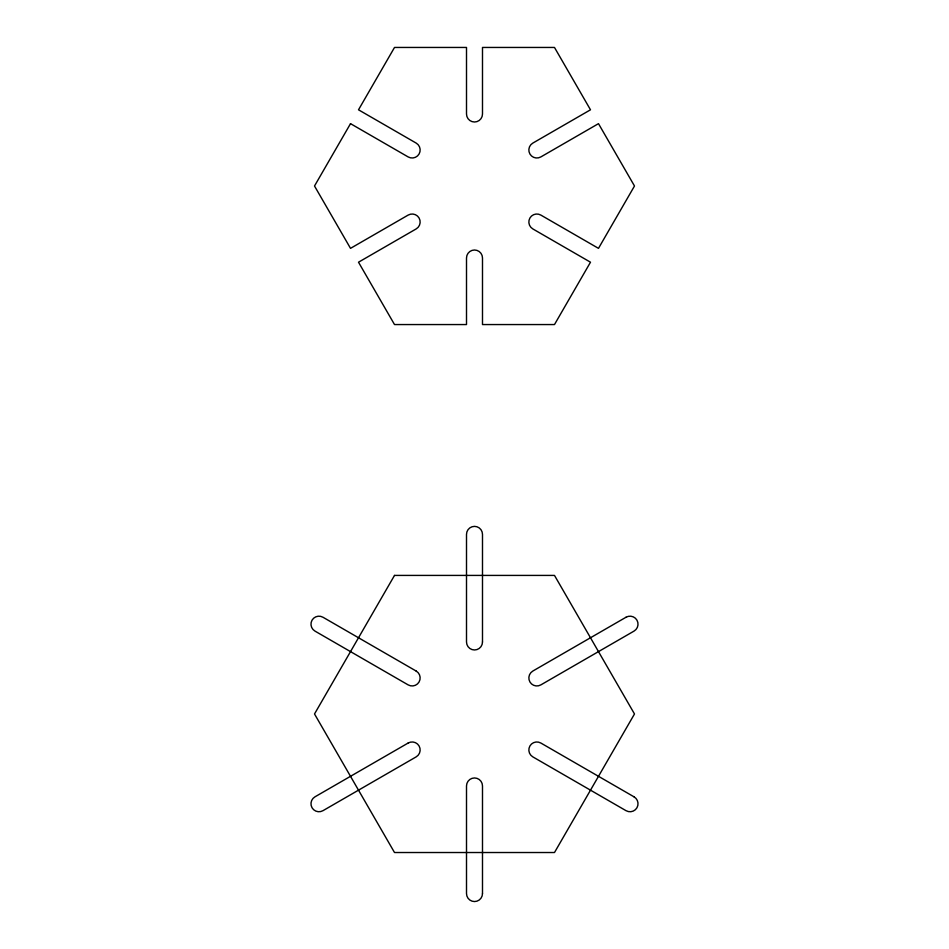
<?xml version="1.0" encoding="UTF-8"?>
<svg xmlns="http://www.w3.org/2000/svg" width="949" height="949" viewBox="0 0 949 949"><rect width="100%" height="100%" fill="white"/><g stroke="black" fill="none" stroke-linecap="round" stroke-linejoin="round"><path stroke-width="1.42" d="M350.513 123.655L314.51 186.004L350.513 248.353L408.153 215.079A7.995 7.995 0 0 1 419.078 217.997A7.995 7.995 0 0 1 416.148 228.934L358.508 262.209L394.511 324.558L466.505 324.558L466.505 257.998A7.995 7.995 0 0 1 474.5 250.002A7.995 7.995 0 0 1 482.495 257.998L482.495 324.558L554.489 324.558L590.492 262.209L532.852 228.934A7.995 7.995 0 0 1 529.922 217.997A7.995 7.995 0 0 1 540.847 215.079L598.487 248.353L634.49 186.004L598.487 123.655L540.847 156.929A7.995 7.995 0 0 1 529.922 154.011A7.995 7.995 0 0 1 532.852 143.074L590.492 109.799L554.489 47.45L482.495 47.45L482.495 114.01A7.995 7.995 0 0 1 474.5 122.006A7.995 7.995 0 0 1 466.505 114.01L466.505 47.45L394.511 47.45L358.508 109.799L416.148 143.074A7.995 7.995 0 0 1 419.078 154.011A7.995 7.995 0 0 1 408.153 156.929L350.513 123.655M394.511 575.414L314.51 713.968L394.511 852.522L554.489 852.522L634.49 713.968L554.489 575.414L394.511 575.414M408.153 743.031L314.973 796.828A7.995 7.995 0 0 0 312.043 807.753A7.995 7.995 0 0 0 322.968 810.683L416.148 756.887A7.995 7.995 0 0 0 419.078 745.961A7.995 7.995 0 0 0 408.153 743.031M626.032 617.241L532.852 671.038A7.995 7.995 0 0 0 529.922 681.963A7.995 7.995 0 0 0 540.847 684.893L634.027 631.097A7.995 7.995 0 0 0 636.957 620.171A7.995 7.995 0 0 0 626.032 617.241M416.148 671.038L322.968 617.241A7.995 7.995 0 0 0 312.043 620.171A7.995 7.995 0 0 0 314.973 631.097L408.153 684.893A7.995 7.995 0 0 0 419.078 681.963A7.995 7.995 0 0 0 416.148 671.038M634.027 796.828L540.847 743.031A7.995 7.995 0 0 0 529.922 745.961A7.995 7.995 0 0 0 532.852 756.887L626.032 810.683A7.995 7.995 0 0 0 636.957 807.753A7.995 7.995 0 0 0 634.027 796.828M482.495 641.975L482.495 534.382A7.995 7.995 0 0 0 474.5 526.375A7.995 7.995 0 0 0 466.505 534.382L466.505 641.975A7.995 7.995 0 0 0 474.5 649.97A7.995 7.995 0 0 0 482.495 641.975M482.495 893.555L482.495 785.962A7.995 7.995 0 0 0 474.5 777.955A7.995 7.995 0 0 0 466.505 785.962L466.505 893.555A7.995 7.995 0 0 0 474.5 901.55A7.995 7.995 0 0 0 482.495 893.555"/></g></svg>
